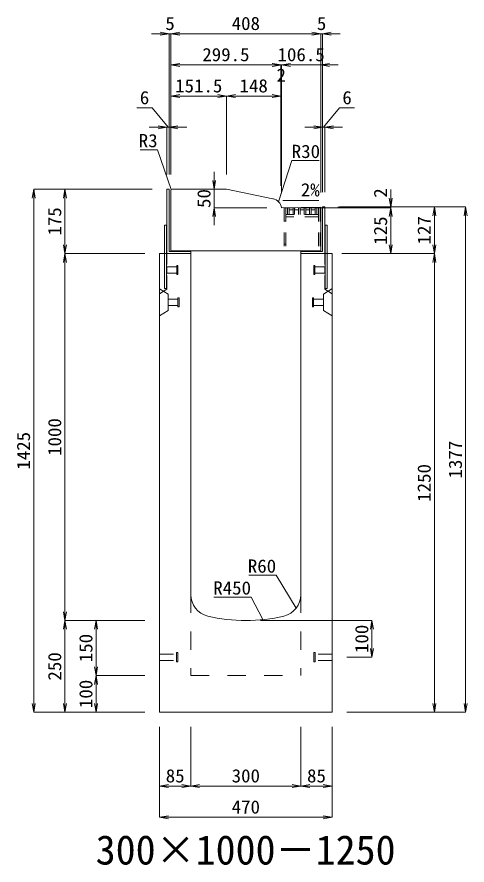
# Model space of a CAD drawing. Units: millimetres at full size. Extents: x -1809 to 57027, y -20349 to 17321.
# Drawn here: x 19776 to 21003, y -15312 to -13001 of the extents above; entities that cross this region are included whole.
import ezdxf
from ezdxf.enums import TextEntityAlignment as Align

# ---------------------------------------------------------------- set-up
doc = ezdxf.new("R2010")
doc.units = ezdxf.units.MM
doc.header["$LTSCALE"] = 50
for name, pattern in [('USER1', [2, 1, -1]), ('USER2', [1.35, 0.75, -0.6]), ('USER3', [1.35, 0.75, -0.6])]:
    doc.linetypes.add(name, pattern=pattern)
for name, color, linetype, lineweight in [('インサート', 3, 'USER2', 9), ('受枠', 3, 'Continuous', 5), ('寸法線', 7, 'Continuous', 13), ('引出線', 4, 'Continuous', 13), ('本体', 2, 'Continuous', 13), ('補助線', 8, 'Continuous', 13), ('ｸﾞﾚｰﾁﾝｸﾞ', 7, 'USER3', 9)]:
    doc.layers.add(name, color=color, linetype=linetype, lineweight=lineweight)
doc.layers.add('文字', color=7, linetype='Continuous')
doc.styles.add('ＭＳ 明朝', font='')
doc.styles.get('ＭＳ 明朝').set_extended_font_data('MS Mincho')

# ---------------------------------------------------------------- blocks, each defined once
blk = doc.blocks.new('open_arrow')
at = {"color": 0, "linetype": 'Continuous', "lineweight": -2}
blk.add_lwpolyline([(7.5, 1.25), (0, 0), (7.5, -1.25)], dxfattribs=at)

msp = doc.modelspace()

# ---------------------------------------------------------------- linework, layer by layer
at = {"layer": 'インサート'}
for p, q in [((20215, -13678.55), (20212, -13678.55)), ((20212, -13678.55), (20212, -13703.55)), ((20215, -13703.55), (20215, -13678.55)), ((20585, -13678.55), (20588, -13678.55)), ((20585, -13703.55), (20585, -13678.55)), ((20588, -13678.55), (20588, -13703.55)), ((20185, -13682.55), (20212, -13682.55)), ((20185, -13682.55), (20185, -13699.55)), ((20185, -13699.55), (20212, -13699.55)), ((20212, -13703.55), (20215, -13703.55)), ((20588, -13703.55), (20585, -13703.55)), ((20615, -13682.55), (20588, -13682.55)), ((20615, -13699.55), (20588, -13699.55)), ((20615, -13682.55), (20615, -13699.55)), ((20188.2, -13770.55), (20215.2, -13770.55)), ((20188.2, -13770.55), (20188.2, -13787.55)), ((20218.2, -13766.55), (20215.2, -13766.55)), ((20215.2, -13766.55), (20215.2, -13791.55)), ((20218.2, -13791.55), (20218.2, -13766.55)), ((20581.8, -13766.55), (20584.8, -13766.55)), ((20581.8, -13791.55), (20581.8, -13766.55)), ((20584.8, -13766.55), (20584.8, -13791.55)), ((20611.8, -13770.55), (20584.8, -13770.55)), ((20611.8, -13770.55), (20611.8, -13787.55)), ((20188.2, -13787.55), (20215.2, -13787.55)), ((20215.2, -13791.55), (20218.2, -13791.55)), ((20584.8, -13791.55), (20581.8, -13791.55)), ((20611.8, -13787.55), (20584.8, -13787.55)), ((20165, -14737.55), (20211, -14737.55)), ((20165, -14754.55), (20165, -14737.55)), ((20211, -14758.55), (20211, -14733.55)), ((20211, -14733.55), (20215, -14733.55)), ((20215, -14758.55), (20215, -14733.55)), ((20585, -14733.55), (20589, -14733.55)), ((20585, -14733.55), (20585, -14758.55)), ((20589, -14733.55), (20589, -14758.55)), ((20635, -14737.55), (20589, -14737.55)), ((20635, -14737.55), (20635, -14754.55)), ((20165, -14754.55), (20211, -14754.55)), ((20215, -14758.55), (20211, -14758.55)), ((20589, -14758.55), (20585, -14758.55)), ((20635, -14754.55), (20589, -14754.55))]:
    msp.add_line(p, q, dxfattribs=at)
at = {"layer": '受枠'}
for p, q in [((20185, -13471.05), (20185, -13646.05)), ((20185, -13471.05), (20191, -13471.05)), ((20185, -13471.05), (20191, -13471.05)), ((20191, -13471.05), (20191, -13640.05)), ((20609, -13519.06), (20609, -13640.05)), ((20609, -13519.06), (20615, -13519.06)), ((20615, -13646.05), (20615, -13519.06)), ((20178, -13741.05), (20178, -13569.06)), ((20184, -13569.06), (20178, -13569.06)), ((20184, -13741.05), (20184, -13569.06)), ((20616, -13741.05), (20616, -13569.06)), ((20616, -13569.06), (20622, -13569.06)), ((20622, -13741.05), (20622, -13569.06)), ((20250, -13646.05), (20185, -13646.05)), ((20191, -13640.05), (20250, -13640.05)), ((20250, -13646.05), (20250, -13640.05)), ((20550, -13640.05), (20550, -13646.05)), ((20550, -13640.05), (20609, -13640.05)), ((20550, -13646.05), (20550, -13640.05)), ((20615, -13646.05), (20550, -13646.05)), ((20184, -13741.05), (20178, -13741.05)), ((20616, -13741.05), (20622, -13741.05))]:
    msp.add_line(p, q, dxfattribs=at)
at = {"layer": '寸法線'}
for p, q in [((20244, -13046.93), (20143, -13046.93)), ((20191, -13431.03), (20191, -13046.93)), ((20196, -13431.03), (20196, -13046.93)), ((20604, -13046.93), (20196, -13046.93)), ((20196, -13431.03), (20196, -13046.93)), ((20556, -13046.93), (20657, -13046.93)), ((20604, -13479.23), (20604, -13046.93)), ((20604, -13479.23), (20604, -13046.93)), ((20609, -13479.04), (20609, -13046.93)), ((20495.51, -13131.93), (20196, -13131.93)), ((20196, -13431.03), (20196, -13131.93)), ((20447.51, -13131.93), (20545.44, -13131.93)), ((20449.44, -13131.93), (20652, -13131.93)), ((20495.51, -13461.09), (20495.51, -13131.93)), ((20495.51, -13461.09), (20495.51, -13131.93)), ((20497.44, -13481.08), (20497.44, -13131.93)), ((20497.44, -13481.08), (20497.44, -13131.93)), ((20604, -13479.23), (20604, -13131.93)), ((20196, -13216.93), (20347.5, -13216.93)), ((20196, -13431.03), (20196, -13216.93)), ((20347.5, -13431.03), (20347.5, -13216.93)), ((20347.5, -13216.93), (20495.51, -13216.93)), ((20347.5, -13431.03), (20347.5, -13216.93)), ((20495.51, -13461.09), (20495.51, -13216.93)), ((20144.67, -13249.13), (20103.44, -13249.13)), ((20188, -13301.93), (20144.67, -13249.13)), ((20612, -13301.93), (20655.33, -13249.13)), ((20655.33, -13249.13), (20696.56, -13249.13)), ((20239, -13301.93), (20137, -13301.93)), ((20185, -13431.03), (20185, -13301.93)), ((20191, -13431.03), (20191, -13301.93)), ((20561, -13301.93), (20663, -13301.93)), ((20609, -13479.04), (20609, -13301.93)), ((20615, -13479.04), (20615, -13301.93)), ((20313.83, -13569.11), (20313.83, -13423.05)), ((19822.06, -14896.05), (19822.06, -13471.05)), ((20144.98, -13471.05), (19822.06, -13471.05)), ((19907.06, -13471.05), (19907.06, -13646.05)), ((20144.98, -13471.05), (19907.06, -13471.05)), ((20313.83, -13471.05), (20307.48, -13471.05)), ((20794.94, -13569.1), (20794.94, -13471.25)), ((20651.02, -13519.25), (20794.94, -13519.25)), ((20655.02, -13519.06), (20913.78, -13519.06)), ((20655.02, -13519.06), (20998.78, -13519.06)), ((20913.78, -13519.06), (20913.78, -13646.05)), ((20998.78, -13519.06), (20998.78, -14896.05)), ((20457.42, -13521.11), (20313.83, -13521.11)), ((20544.46, -13521.1), (20794.94, -13521.1)), ((20544.46, -13521.1), (20794.94, -13521.1)), ((20794.94, -13646.05), (20794.94, -13521.1)), ((20124.98, -13646.05), (19907.06, -13646.05)), ((19907.06, -13646.05), (19907.06, -14646.05)), ((20124.98, -13646.05), (19907.06, -13646.05)), ((20662.02, -13646.05), (20794.94, -13646.05)), ((20675.02, -13646.05), (20913.78, -13646.05)), ((20675.02, -13646.05), (20913.78, -13646.05)), ((20913.78, -13646.05), (20913.78, -14896.05)), ((20124.98, -14646.05), (19907.06, -14646.05)), ((19907.06, -14896.05), (19907.06, -14646.05)), ((20124.98, -14646.05), (19907.06, -14646.05)), ((19992.06, -14646.05), (19992.06, -14796.05)), ((20124.98, -14646.05), (19992.06, -14646.05)), ((20440.02, -14646.05), (20743.78, -14646.05)), ((20743.78, -14646.05), (20743.78, -14746.05)), ((20675.02, -14746.05), (20743.78, -14746.05)), ((20124.98, -14796.05), (19992.06, -14796.05)), ((19992.06, -14796.05), (19992.06, -14896.05)), ((20124.98, -14796.05), (19992.06, -14796.05)), ((20124.98, -14896.05), (19822.06, -14896.05)), ((20124.98, -14896.05), (19907.06, -14896.05)), ((20124.98, -14896.05), (19992.06, -14896.05)), ((20675.02, -14896.05), (20913.78, -14896.05)), ((20675.02, -14896.05), (20998.78, -14896.05)), ((20165, -14936.07), (20165, -15097.21)), ((20165, -14936.07), (20165, -15182.21)), ((20250, -14936.07), (20250, -15097.21)), ((20250, -14936.07), (20250, -15097.21)), ((20550, -14936.07), (20550, -15097.21)), ((20550, -14936.07), (20550, -15097.21)), ((20635, -14936.07), (20635, -15097.21)), ((20635, -14936.07), (20635, -15182.21)), ((20165, -15097.21), (20250, -15097.21)), ((20250, -15097.21), (20550, -15097.21)), ((20550, -15097.21), (20635, -15097.21)), ((20165, -15182.21), (20635, -15182.21))]:
    msp.add_line(p, q, dxfattribs=at)
at = {"layer": '引出線'}
for points in [[(20196.88, -13471.93), (20159.65, -13363.53), (20111.92, -13363.53)], [(20489.42, -13505.21), (20525.11, -13392.88), (20599.79, -13392.88)], [(20501.31, -13501.75), (20550.05, -13501.21), (20598.81, -13501.21)], [(20537.07, -14612.74), (20482.66, -14522.84), (20407.98, -14522.84)], [(20446.44, -14643.65), (20414.22, -14582.51), (20313.21, -14582.51)]]:
    msp.add_lwpolyline(points, dxfattribs=at)
at = {"layer": '本体', "lineweight": 20}
for p, q in [((20347.5, -13471.05), (20198.95, -13471.05)), ((20473.81, -13496.66), (20347.5, -13471.05)), ((20196, -13474.05), (20196, -13639.05)), ((20497.44, -13521.1), (20604, -13519.25)), ((20604, -13639.05), (20604, -13519.25)), ((20604, -13639.05), (20196, -13639.05))]:
    msp.add_line(p, q, dxfattribs=at)
at = {"layer": '本体'}
for p, q in [((20165, -13646.05), (20165, -14896.05)), ((20165, -13646.05), (20250, -13646.05)), ((20250, -13646.05), (20250, -14575.53)), ((20550, -13646.05), (20550, -14575.53)), ((20550, -13646.05), (20635, -13646.05)), ((20635, -13646.05), (20635, -14896.05)), ((20165, -14896.05), (20635, -14896.05))]:
    msp.add_line(p, q, dxfattribs=at)
at = {"layer": '本体', "linetype": 'USER2', "lineweight": 9}
for p, q in [((20185, -13743.05), (20185, -13646.05)), ((20615, -13743.05), (20615, -13646.05)), ((20165, -13755.55), (20185, -13743.05)), ((20635, -13755.55), (20615, -13743.05))]:
    msp.add_line(p, q, dxfattribs=at)
at = {"layer": '本体', "lineweight": 9}
for p, q in [((20165, -13742.05), (20188.2, -13756.55)), ((20634.58, -13742.31), (20611.8, -13756.55)), ((20188.2, -13756.55), (20188.2, -13801.55)), ((20611.8, -13756.55), (20611.8, -13801.55)), ((20188.2, -13801.55), (20165, -13816.05)), ((20611.8, -13801.55), (20635, -13816.05))]:
    msp.add_line(p, q, dxfattribs=at)
at = {"layer": '本体', "linetype": 'USER1', "lineweight": 15}
for p, q in [((20250, -14575.53), (20250, -14796.05)), ((20550, -14575.53), (20550, -14796.05)), ((20250, -14796.05), (20550, -14796.05))]:
    msp.add_line(p, q, dxfattribs=at)
at = {"layer": '本体', "lineweight": 20}
for centre, radius, start, end in [((20199, -13474.05), 3, 90, 180), ((20467.85, -13526.06), 30, 9.51572, 78.54145)]:
    msp.add_arc(centre, radius, start, end, dxfattribs=at)
at = {"layer": '本体'}
for centre, radius, start, end in [((20310, -14575.53), 60, 180, 256.65764), ((20490, -14575.53), 60, 283.34236, 0), ((20400, -14196.05), 450, 256.65764, 283.34236)]:
    msp.add_arc(centre, radius, start, end, dxfattribs=at)
at = {"layer": '補助線'}
msp.add_line((20473.82, -13496.71), (20475.55, -13497.06), dxfattribs=at)
at = {"layer": 'ｸﾞﾚｰﾁﾝｸﾞ', "linetype": 'USER2', "lineweight": 5}
for p, q in [((20602.5, -13521.05), (20504.5, -13521.05)), ((20504.5, -13521.05), (20504.5, -13639.05)), ((20509, -13521.05), (20509, -13639.05)), ((20598, -13540.05), (20509, -13540.05)), ((20513.5, -13540.05), (20513.5, -13521.05)), ((20518, -13540.05), (20518, -13521.05)), ((20518, -13527.05), (20528.6, -13527.05)), ((20528.6, -13540.05), (20528.6, -13521.05)), ((20533.1, -13540.05), (20533.1, -13521.05)), ((20533.1, -13527.05), (20543.7, -13527.05)), ((20543.7, -13540.05), (20543.7, -13521.05)), ((20548.2, -13540.05), (20548.2, -13521.05)), ((20548.2, -13527.05), (20558.8, -13527.05)), ((20558.8, -13540.05), (20558.8, -13521.05)), ((20563.3, -13540.05), (20563.3, -13521.05)), ((20563.3, -13527.05), (20573.9, -13527.05)), ((20573.9, -13540.05), (20573.9, -13521.05)), ((20578.4, -13540.05), (20578.4, -13521.05)), ((20578.4, -13527.05), (20589, -13527.05)), ((20589, -13540.05), (20589, -13521.05)), ((20593.5, -13540.05), (20593.5, -13521.05)), ((20598, -13521.05), (20598, -13639.05)), ((20602.5, -13521.05), (20602.5, -13639.05)), ((20509, -13557.55), (20504.5, -13557.55)), ((20598, -13546.05), (20509, -13546.05)), ((20509, -13620.55), (20504.5, -13620.55))]:
    msp.add_line(p, q, dxfattribs=at)

# ---------------------------------------------------------------- block references
at = {"layer": '寸法線', "xscale": 3.2, "yscale": 3.2}
for p, rotation in [((20191, -13046.93), 180), ((20604, -13046.93), 180), ((20604, -13046.93), 180), ((20495.51, -13131.93), 180), ((20495.51, -13131.93), 180), ((20497.44, -13131.93), 180), ((20347.5, -13216.93), 180), ((20495.51, -13216.93), 180), ((20185, -13301.93), 180), ((20609, -13301.93), 180), ((20313.83, -13471.05), 90), ((19822.06, -13471.05), 270), ((19907.06, -13471.05), 270), ((20794.94, -13519.25), 90), ((20913.78, -13519.06), 270), ((20998.78, -13519.06), 270), ((20313.83, -13521.11), 270), ((20794.94, -13521.1), 270), ((20794.94, -13521.1), 270), ((19907.06, -13646.05), 90), ((20794.94, -13646.05), 90), ((20913.78, -13646.05), 90), ((19907.06, -13646.05), 270), ((20913.78, -13646.05), 270), ((19907.06, -14646.05), 90), ((19907.06, -14646.05), 270), ((19992.06, -14646.05), 270), ((20743.78, -14646.05), 270), ((20743.78, -14746.05), 90), ((19992.06, -14796.05), 90), ((19992.06, -14796.05), 270), ((19822.06, -14896.05), 90), ((19907.06, -14896.05), 90), ((19992.06, -14896.05), 90), ((20913.78, -14896.05), 90), ((20998.78, -14896.05), 90), ((20250, -15097.21), 180), ((20550, -15097.21), 180), ((20635, -15097.21), 180), ((20635, -15182.21), 180)]:
    msp.add_blockref('open_arrow', p, dxfattribs=dict(at, rotation=rotation))
for p in [(20196, -13046.93), (20196, -13046.93), (20609, -13046.93), (20196, -13131.93), (20497.44, -13131.93), (20604, -13131.93), (20196, -13216.93), (20347.5, -13216.93), (20191, -13301.93), (20615, -13301.93), (20165, -15097.21), (20250, -15097.21), (20550, -15097.21), (20165, -15182.21)]:
    msp.add_blockref('open_arrow', p, dxfattribs=at)
at = {"layer": '引出線', "xscale": 0.0533, "yscale": 0.0533}
for p, rotation in [((20196.88, -13471.93), 109), ((20489.42, -13505.21), 72.4), ((20501.31, -13501.75), 0.6), ((20537.07, -14612.74), 121.2), ((20446.44, -14643.65), 117.8)]:
    msp.add_blockref('open_arrow', p, dxfattribs=dict(at, rotation=rotation))

# ---------------------------------------------------------------- texts
at = {"layer": '寸法線', "style": 'ＭＳ 明朝', "width": 1.05}
for s, p in [('5', (20193.5, -13018.91)), ('408', (20400, -13018.91)), ('5', (20606.5, -13018.91)), ('299.5', (20345.75, -13103.91)), ('106.5', (20550.72, -13103.91)), ('2', (20496.47, -13159.95)), ('151.5', (20271.75, -13188.91)), ('148', (20421.5, -13188.91)), ('6', (20124.05, -13221.11)), ('6', (20675.95, -13221.11)), ('85', (20207.5, -15069.19)), ('300', (20400, -15069.19)), ('85', (20592.5, -15069.19)), ('470', (20400, -15154.19))]:
    msp.add_text(s, height=36.03, dxfattribs=at).set_placement(p, align=Align.MIDDLE_CENTER)
for s, p in [('50', (20285.81, -13496.08)), ('2', (20766.92, -13480.99)), ('175', (19879.04, -13558.55)), ('125', (20766.92, -13583.58)), ('127', (20885.76, -13582.56)), ('1000', (19879.04, -14146.05)), ('1425', (19794.04, -14183.55)), ('1377', (20970.76, -14207.56)), ('1250', (20885.76, -14271.05)), ('100', (20715.76, -14696.05)), ('150', (19964.04, -14721.05)), ('250', (19879.04, -14771.05)), ('100', (19964.04, -14846.05))]:
    msp.add_text(s, height=36.03, rotation=90, dxfattribs=at).set_placement(p, align=Align.MIDDLE_CENTER)
at = {"layer": '引出線', "style": 'ＭＳ 明朝', "width": 1.05}
for s, p in [('R3', (20159.65, -13320.33)), ('R60', (20482.66, -14479.64)), ('R450', (20414.22, -14539.31))]:
    msp.add_text(s, height=36.03, dxfattribs=at).set_placement(p, align=Align.TOP_RIGHT)
for s, p in [('R30', (20525.11, -13349.68)), ('2%', (20550.05, -13454.3))]:
    msp.add_text(s, height=36.03, dxfattribs=at).set_placement(p, align=Align.TOP_LEFT)
at = {"layer": '文字', "style": 'ＭＳ 明朝'}
msp.add_text('300×1000－1250', height=80.06, dxfattribs=at).set_placement((20399.52, -15271.03), align=Align.MIDDLE_CENTER)

doc.saveas('drawing.dxf')
